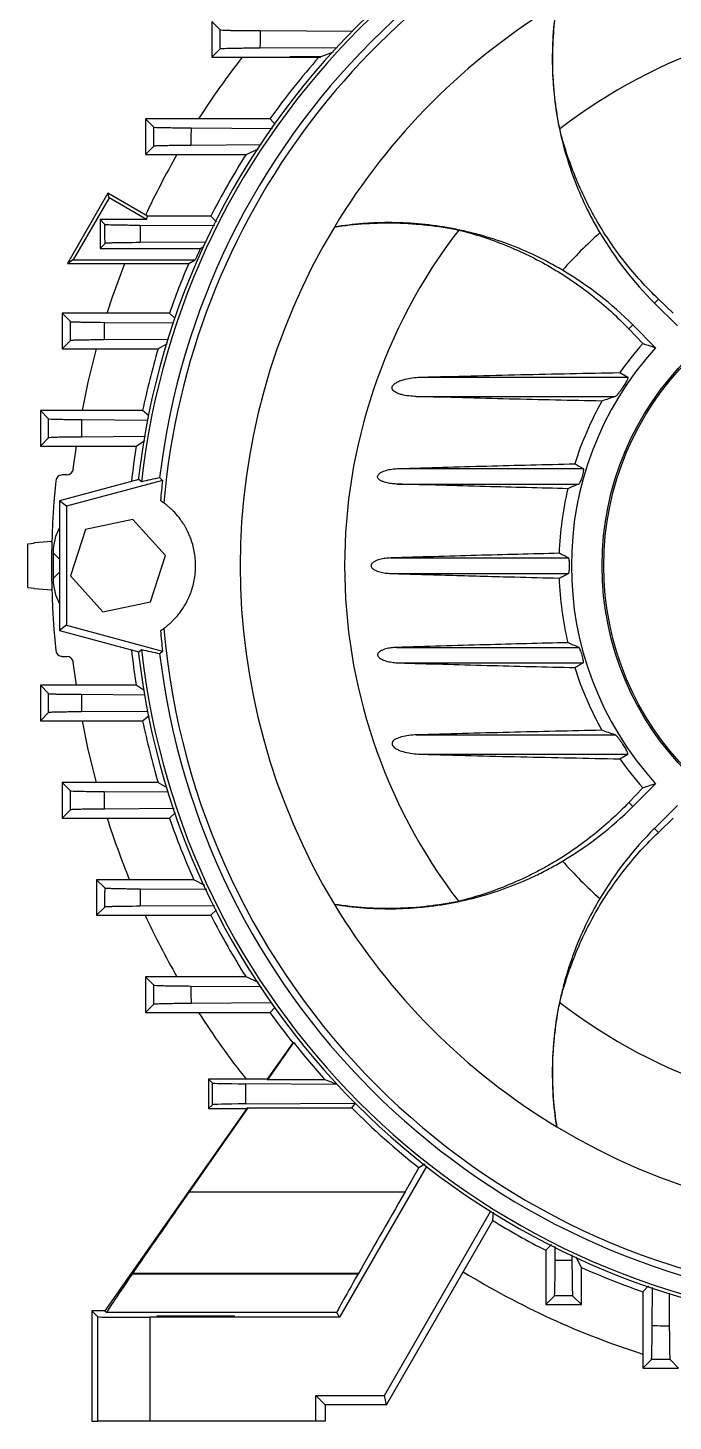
# Model space of a CAD drawing. Extents: x 49 to 1791, y 27 to 1041.
# Drawn here: x 614.5 to 714.2, y 358.8 to 573.8 of the extents above; entities that cross this region are included whole.
import ezdxf

# ---------------------------------------------------------------- set-up
doc = ezdxf.new("R2010")
doc.units = 0
doc.layers.get('0').update_dxf_attribs({"linetype": 'CONTINUOUS'})

msp = doc.modelspace()

# ---------------------------------------------------------------- linework, layer by layer
at = {"color": 7, "linetype": 'CONTINUOUS'}
for p, q in [((644.22, 573.48), (642.96, 574.75)), ((642.96, 574.75), (642.96, 569.25)), ((650.41, 573.36), (664.72, 573.28)), ((644.23, 570.53), (642.96, 569.25)), ((662.28, 570.72), (650.37, 570.65)), ((659.81, 569.38), (661.74, 570.09)), ((642.96, 569.25), (655.02, 569.25)), ((654.98, 569.38), (659.81, 569.38)), ((654.98, 569.38), (655.02, 569.25)), ((655.02, 569.25), (659.7, 569.25)), ((651.92, 559.75), (632.71, 559.75)), ((633.98, 558.48), (632.71, 559.75)), ((632.71, 559.75), (632.71, 554.25)), ((652.73, 558.87), (651.92, 559.75)), ((639.74, 558.35), (652.32, 558.28)), ((633.99, 555.53), (632.71, 554.25)), ((650.57, 555.72), (639.7, 555.65)), ((648.22, 554.25), (650.16, 555.12)), ((632.71, 554.25), (648.22, 554.25)), ((626.89, 548.27), (620.64, 537.45)), ((627.08, 547.56), (626.89, 548.27)), ((633, 544.75), (626.89, 548.27)), ((627.08, 547.56), (621.55, 537.97)), ((632.86, 544.22), (627.08, 547.56)), ((632.86, 544.22), (625.69, 544.22)), ((626.44, 543.47), (625.69, 544.22)), ((625.69, 544.22), (625.69, 539.77)), ((632.86, 544.22), (633, 544.75)), ((642.8, 544.75), (633, 544.75)), ((643.66, 543.88), (642.8, 544.75)), ((631.89, 543.35), (643.34, 543.28)), ((626.45, 540.53), (625.69, 539.77)), ((625.69, 539.77), (641.17, 539.77)), ((641.97, 540.72), (631.86, 540.65)), ((641.17, 539.77), (641.67, 540.03)), ((621.55, 537.97), (620.64, 537.45)), ((621.55, 537.97), (640.36, 537.97)), ((639.38, 537.45), (640.36, 537.97)), ((620.64, 537.45), (639.38, 537.45)), ((711.26, 531.32), (711.88, 531.94)), ((711.26, 531.32), (714.8, 527.79)), ((714.15, 529.78), (711.88, 531.94)), ((636.4, 529.75), (619.84, 529.75)), ((621.12, 528.47), (619.84, 529.75)), ((619.84, 529.75), (619.84, 524.25)), ((637.22, 528.97), (636.4, 529.75)), ((626.35, 528.35), (636.99, 528.28)), ((707.91, 527.97), (707.29, 527.35)), ((707.29, 527.35), (709.46, 525.09)), ((711.45, 524.44), (707.91, 527.97)), ((621.13, 525.54), (619.84, 524.25)), ((636.27, 525.72), (626.32, 525.65)), ((634.63, 524.25), (636.1, 525.11)), ((619.84, 524.25), (634.63, 524.25)), ((675.37, 519.89), (707.15, 519.89)), ((674.5, 516.9), (705.21, 516.9)), ((632.26, 514.75), (616.47, 514.75)), ((617.75, 513.47), (616.47, 514.75)), ((616.47, 514.75), (616.47, 509.25)), ((633.24, 513.91), (632.26, 514.75)), ((622.83, 513.35), (633.13, 513.28)), ((617.75, 510.54), (616.47, 509.25)), ((632.71, 510.72), (622.82, 510.65)), ((631.26, 509.25), (632.61, 510.14)), ((616.47, 509.25), (631.26, 509.25)), ((621.56, 505.68), (622.03, 509.25)), ((671.81, 505.79), (700.26, 505.79)), ((631.69, 504.08), (619.44, 500.8)), ((620.57, 504.8), (619.85, 504.8)), ((635.33, 503.97), (620.49, 499.99)), ((632.08, 503.75), (631.69, 504.08)), ((635.33, 503.97), (634.89, 504.36)), ((671.48, 503.4), (699.58, 503.4)), ((620.49, 499.99), (619.44, 500.8)), ((619.44, 500.8), (619.44, 480.8)), ((620.49, 499.99), (620.49, 481.6)), ((630.77, 497.93), (623.43, 496.38)), ((635.78, 492.35), (630.77, 497.93)), ((618.24, 494.55), (615.54, 494.31)), ((618.24, 494.41), (618.24, 494.55)), ((623.43, 496.38), (621.1, 489.25)), ((614.54, 487.43), (614.54, 494.16)), ((615.54, 494.25), (615.54, 494.31)), ((618.44, 492.8), (618.44, 488.8)), ((633.45, 485.21), (635.78, 492.35)), ((670.59, 491.99), (697.99, 491.99)), ((621.1, 489.25), (626.11, 483.66)), ((670.59, 489.6), (697.99, 489.6)), ((615.54, 487.28), (615.54, 487.35)), ((615.54, 487.28), (618.24, 487.05)), ((618.24, 487.05), (618.24, 487.19)), ((626.11, 483.66), (633.45, 485.21)), ((620.49, 481.6), (619.44, 480.8)), ((620.49, 481.6), (635.33, 477.63)), ((619.44, 480.8), (631.69, 477.52)), ((631.69, 477.52), (632.08, 477.85)), ((634.89, 477.24), (635.33, 477.63)), ((671.48, 478.19), (699.58, 478.19)), ((619.85, 476.8), (620.57, 476.8)), ((622.03, 472.35), (621.56, 475.91)), ((671.81, 475.8), (700.26, 475.8)), ((631.26, 472.35), (616.47, 472.35)), ((617.75, 471.06), (616.47, 472.35)), ((616.47, 472.35), (616.47, 466.85)), ((622.82, 470.95), (632.55, 470.88)), ((632.47, 471.55), (631.26, 472.35)), ((617.75, 468.13), (616.47, 466.85)), ((616.47, 466.85), (632.26, 466.85)), ((633.11, 468.32), (622.83, 468.24)), ((632.26, 466.85), (633.25, 467.7)), ((674.5, 464.69), (705.21, 464.69)), ((675.37, 461.7), (707.15, 461.7)), ((634.63, 457.35), (619.84, 457.35)), ((621.13, 456.06), (619.84, 457.35)), ((619.84, 457.35), (619.84, 451.85)), ((626.32, 455.95), (636.25, 455.88)), ((636.02, 456.53), (634.63, 457.35)), ((709.46, 456.51), (707.29, 454.24)), ((707.91, 453.62), (711.45, 457.16)), ((707.91, 453.62), (707.29, 454.24)), ((714.8, 453.81), (711.26, 450.27)), ((621.12, 453.13), (619.84, 451.85)), ((619.84, 451.85), (636.4, 451.85)), ((637.14, 453.32), (626.35, 453.24)), ((636.4, 451.85), (637.35, 452.74)), ((711.88, 449.65), (714.15, 451.82)), ((711.26, 450.27), (711.88, 449.65)), ((640.16, 442.35), (625.16, 442.35)), ((626.45, 441.06), (625.16, 442.35)), ((625.16, 442.35), (625.16, 436.85)), ((631.86, 440.95), (642.15, 440.88)), ((641.87, 441.47), (640.16, 442.35)), ((626.44, 438.12), (625.16, 436.85)), ((625.16, 436.85), (642.8, 436.85)), ((643.37, 438.32), (631.89, 438.24)), ((642.8, 436.85), (643.66, 437.72)), ((648.22, 427.35), (632.71, 427.35)), ((633.99, 426.07), (632.71, 427.35)), ((632.71, 427.35), (632.71, 421.85)), ((639.7, 425.94), (650.52, 425.88)), ((650.14, 426.49), (648.22, 427.35)), ((633.98, 423.12), (632.71, 421.85)), ((632.71, 421.85), (651.92, 421.85)), ((652.14, 423.32), (639.74, 423.24)), ((651.92, 421.85), (652.66, 422.65)), ((655.42, 417.19), (651.47, 411.55)), ((655.57, 417.22), (651.53, 411.44)), ((655.57, 417.22), (655.42, 417.19)), ((651.47, 411.55), (642.45, 411.55)), ((643.03, 410.97), (642.45, 411.55)), ((642.45, 411.55), (642.45, 407.05)), ((643.03, 407.63), (643.03, 410.97)), ((648.14, 410.86), (648.14, 407.74)), ((662.28, 410.75), (648.14, 410.86)), ((651.47, 411.55), (651.53, 411.44)), ((660.46, 411.44), (651.53, 411.44)), ((648.32, 407.05), (626.44, 375.8)), ((648.52, 407.15), (639.45, 394.19)), ((643.03, 407.63), (642.45, 407.05)), ((642.45, 407.05), (648.32, 407.05)), ((648.14, 407.74), (665.06, 407.86)), ((648.52, 407.15), (648.32, 407.05)), ((648.52, 407.15), (664.53, 407.15)), ((676.09, 398.08), (662.66, 374.82)), ((672.79, 394.19), (674.92, 397.89)), ((675.84, 398.46), (674.92, 397.89)), ((639.45, 394.19), (672.79, 394.19)), ((669.6, 362.77), (685.98, 391.15)), ((669.88, 361.3), (686.31, 389.75)), ((686.31, 389.75), (686.4, 391.06)), ((695.38, 386.04), (694.49, 385.16)), ((694.49, 385.16), (694.49, 376.8)), ((695.95, 383.65), (695.96, 385.74)), ((698.52, 384.44), (698.52, 383.62)), ((699.99, 382.52), (699.17, 384.11)), ((630.67, 381.54), (630.69, 381.57)), ((630.67, 381.54), (665.54, 381.54)), ((665.56, 381.57), (630.69, 381.57)), ((665.56, 381.57), (665.54, 381.54)), ((699.99, 376.8), (699.99, 382.52)), ((710.34, 379.66), (709.49, 378.75)), ((709.49, 378.75), (709.49, 366.98)), ((710.92, 373.54), (710.96, 379.42)), ((713.52, 378.53), (713.55, 373.51)), ((695.83, 378.14), (694.49, 376.8)), ((694.49, 376.8), (699.99, 376.8)), ((698.64, 378.15), (699.99, 376.8)), ((626.44, 375.8), (624.44, 375.8)), ((625.35, 374.89), (624.44, 375.8)), ((624.44, 375.8), (624.44, 358.8)), ((625.35, 358.8), (625.35, 374.89)), ((626.44, 375.8), (626.71, 375.56)), ((662.23, 375.56), (626.71, 375.56)), ((633.35, 374.82), (633.35, 358.8)), ((662.66, 374.82), (633.35, 374.82)), ((662.66, 374.82), (662.23, 375.56)), ((710.8, 368.3), (709.49, 366.98)), ((713.67, 368.3), (714.99, 366.98)), ((709.49, 366.98), (714.99, 366.98)), ((658.97, 362.77), (669.6, 362.77)), ((658.97, 362.77), (660.44, 361.3)), ((658.97, 358.8), (658.97, 362.77)), ((669.88, 361.3), (660.44, 361.3)), ((660.44, 361.3), (660.44, 358.8)), ((669.88, 361.3), (669.6, 362.77)), ((624.44, 358.8), (625.35, 358.8)), ((633.35, 358.8), (625.35, 358.8)), ((658.97, 358.8), (633.35, 358.8)), ((660.44, 358.8), (658.97, 358.8))]:
    msp.add_line(p, q, dxfattribs=at)
at = {"color": 8, "linetype": 'CONTINUOUS'}
for p, q in [((619.44, 491.8), (618.44, 492.8)), ((618.44, 488.8), (619.44, 489.8))]:
    msp.add_line(p, q, dxfattribs=at)
at = {"color": 7, "linetype": 'CONTINUOUS', "flags": 128}
for points in [[(626.77, 529.75), (627.61, 532.28), (629.51, 537.45)], [(622.96, 514.75), (623.87, 519.14), (625.15, 524.25)], [(705.92, 520.59), (706.54, 520.24), (707.15, 519.89)], [(698.96, 506.52), (699.29, 506.34), (699.61, 506.16), (700.26, 505.79)], [(614.54, 494.16), (615.03, 494.21), (615.54, 494.25)], [(614.54, 487.43), (615.03, 487.39), (615.54, 487.35)], [(698.96, 475.08), (699.29, 475.26), (699.61, 475.44), (700.26, 475.8)], [(625.15, 457.35), (623.87, 462.45), (622.96, 466.85)], [(705.92, 461), (706.54, 461.35), (707.15, 461.7)], [(664.53, 407.15), (665.01, 407.7), (665.16, 407.86)]]:
    msp.add_lwpolyline(points, dxfattribs=at)
at = {"color": 7, "linetype": 'CONTINUOUS'}
for radius in [45.26, 45]:
    msp.add_circle((748.44, 490.8), radius, dxfattribs=at)
for centre, radius, start, end in [((748.44, 490.8), 117.6, 96.471, 173.529), ((748.44, 490.8), 117.08, 96.3514, 173.6486), ((748.44, 490.8), 114.36, 96.8084, 173.1916), ((748.44, 490.8), 113.32, 110.3164, 175.0998), ((748.44, 490.8), 101.13, 121.1145, 148.8855), ((748.44, 490.8), 85, 52.456, 127.544), ((748.44, 490.8), 127.75, 142.1142, 147.335), ((748.44, 490.8), 118.62, 138.597, 144.4605), ((748.44, 490.8), 118.45, 138.4379, 138.5225), ((748.44, 490.8), 127.75, 150.2199, 154.9396), ((748.44, 490.8), 118.62, 147.663, 152.9472), ((748.44, 490.8), 101.13, 148.8855, 211.1145), ((748.44, 490.8), 85, 142.456, 217.544), ((748.44, 490.8), 68.68, 131.5968, 138.4032), ((750.25, 570.31), 55.13, 210.6994, 225), ((748.44, 490.8), 117.92, 155.4616, 156.4202), ((748.44, 490.8), 118.62, 156.8427, 160.8309), ((668.93, 488.99), 55.13, 45, 59.3006), ((748.44, 490.8), 51.92, 138.6658, 144.9775), ((748.44, 490.8), 118.62, 163.6209, 168.3517), ((748.44, 490.8), 50, 137.7154, 222.2846), ((748.44, 490.8), 51.92, 150.7053, 162.3758), ((748.44, 490.8), 118.62, 171.052, 173.7219), ((620.57, 505.8), 1, 270, 353.3096), ((748.44, 490.8), 130.25, 174.2274, 185.7726), ((748.44, 490.8), 113.87, 173.3571, 174.941), ((748.44, 490.8), 51.92, 166.7692, 177.8844), ((748.44, 490.8), 51.92, 182.1156, 193.2308), ((748.44, 490.8), 113.87, 185.059, 186.6429), ((748.44, 490.8), 113.32, 184.9002, 265.0998), ((748.44, 490.8), 118.62, 186.2781, 188.948), ((748.44, 490.8), 117.6, 186.471, 263.529), ((748.44, 490.8), 117.08, 186.3514, 263.6486), ((620.57, 475.8), 1, 6.6904, 90), ((748.44, 490.8), 114.36, 186.8084, 263.1916), ((748.44, 490.8), 51.92, 197.6242, 209.2947), ((748.44, 490.8), 118.62, 191.6483, 196.3791), ((748.44, 490.8), 51.92, 215.0225, 221.3342), ((748.44, 490.8), 127.75, 197.7517, 202.2876), ((748.44, 490.8), 118.62, 199.1691, 204.1072), ((668.93, 492.61), 55.13, 300.6994, 315), ((750.25, 411.29), 55.13, 135, 149.3006), ((748.44, 490.8), 68.68, 221.5968, 228.4032), ((748.44, 490.8), 127.75, 204.9805, 209.7801), ((748.44, 490.8), 118.62, 207.0528, 212.337), ((748.44, 490.8), 101.13, 211.1145, 238.8855), ((748.44, 490.8), 127.75, 212.665, 218.3419), ((748.44, 490.8), 118.62, 215.5395, 218.3563), ((748.44, 490.8), 85, 232.456, 307.544), ((748.44, 490.8), 118.48, 218.389, 222.0491), ((748.44, 490.8), 118.48, 224.9087, 231.6469), ((748.44, 490.8), 101.13, 238.8855, 301.1145), ((748.44, 490.8), 118.62, 238.4145, 242.9472), ((748.44, 490.8), 127.75, 238.5278, 252.2483), ((748.44, 490.8), 118.62, 245.8928, 250.8309)]:
    msp.add_arc(centre, radius, start, end, dxfattribs=at)
for centre, major_axis, ratio, start_param, end_param in [((626.44, 492.8), (-5.66, 5.66), 0.999829, 0.279974, 0.785312), ((626.44, 488.8), (-5.66, -5.66), 0.999829, 5.497873, 6.003211), ((653.03, 410.97), (10, 0), 0.013091, 3.154683, 4.20188), ((653.03, 407.63), (10, 0), 0.013091, 2.081305, 3.128503), ((639.73, 394.19), (12.61, 18), 0.010723, 1.578306, 2.354977), ((672.97, 394.19), (10.39, 18), 0.007558, 1.57516, 2.351831), ((640.72, 395.56), (14.01, 20), 0.010723, 2.354977, 3.140375), ((673.77, 395.56), (11.55, 20), 0.007558, 2.351831, 3.13723), ((633.35, 374.89), (8, 0), 0.008727, 3.150319, 4.712389)]:
    msp.add_ellipse(centre, major_axis=major_axis, ratio=ratio, start_param=start_param, end_param=end_param, dxfattribs=at)
msp.add_ellipse((640.44, 375.02), major_axis=(6, 0), ratio=0.008727, dxfattribs=at)
for points, knots in [([(696.18, 577.38), (695.71, 574.44), (695.48, 571.48), (695.52, 567), (695.6, 565.49), (695.81, 563.23), (695.9, 562.47), (696.11, 560.96), (696.23, 560.2), (696.93, 556.42), (697.74, 553.47), (699.35, 549.14), (699.96, 547.71), (700.96, 545.6), (701.32, 544.9), (702.06, 543.51), (702.44, 542.83), (702.84, 542.16)], [0, 0, 0, 0, 0.25, 0.25, 0.375, 0.375, 0.4375, 0.4375, 0.5, 0.5, 0.75, 0.75, 0.875, 0.875, 0.9375, 0.9375, 1, 1, 1, 1]), ([(696.64, 558.19), (695.99, 561.39), (695.64, 564.58), (695.48, 570.98), (695.69, 574.18), (696.18, 577.38)], [0, 0, 0, 0, 0.5, 0.5, 1, 1, 1, 1]), ([(644.22, 573.48), (644.23, 573.47), (644.38, 573.46), (644.8, 573.44), (644.98, 573.43), (645.39, 573.42), (645.62, 573.41), (646.16, 573.4), (646.45, 573.4), (647.11, 573.39), (647.47, 573.38), (648.23, 573.37), (648.63, 573.37), (649.48, 573.36), (649.94, 573.36), (650.41, 573.36)], [0, 0, 0, 0, 0.25, 0.25, 0.375, 0.375, 0.5, 0.5, 0.625, 0.625, 0.75, 0.75, 0.875, 0.875, 1, 1, 1, 1]), ([(650.41, 573.36), (650.41, 573.24), (650.41, 573.12), (650.41, 573), (650.39, 572.22), (650.38, 571.44), (650.37, 570.65)], [0, 0, 0, 0, 0.000378543, 0.000378543, 0.000378543, 0.002874377, 0.002874377, 0.002874377, 0.002874377]), ([(650.37, 570.65), (649.44, 570.65), (648.6, 570.64), (647.66, 570.63), (647.47, 570.63), (647.12, 570.62), (646.95, 570.62), (646.47, 570.61), (646.17, 570.61), (645.64, 570.6), (645.4, 570.59), (644.99, 570.58), (644.82, 570.57), (644.54, 570.56), (644.43, 570.55), (644.28, 570.54), (644.24, 570.53), (644.23, 570.53)], [0, 0, 0, 0, 0.25, 0.25, 0.3125, 0.3125, 0.375, 0.375, 0.5, 0.5, 0.625, 0.625, 0.75, 0.75, 0.875, 0.875, 1, 1, 1, 1]), ([(633.98, 558.48), (633.99, 558.46), (634.13, 558.45), (634.52, 558.43), (634.69, 558.43), (635.07, 558.42), (635.29, 558.41), (635.79, 558.4), (636.06, 558.4), (636.68, 558.39), (637.01, 558.38), (637.71, 558.37), (638.09, 558.37), (638.88, 558.36), (639.3, 558.36), (639.74, 558.35)], [0, 0, 0, 0, 0.25, 0.25, 0.375, 0.375, 0.5, 0.5, 0.625, 0.625, 0.75, 0.75, 0.875, 0.875, 1, 1, 1, 1]), ([(639.74, 558.35), (639.74, 558.19), (639.74, 558.03), (639.73, 557.87), (639.72, 557.13), (639.71, 556.39), (639.7, 555.65)], [0, 0, 0, 0, 0.00050301, 0.00050301, 0.00050301, 0.002816691, 0.002816691, 0.002816691, 0.002816691]), ([(711.88, 531.94), (710.02, 533.72), (708.31, 535.61), (705.16, 539.6), (703.72, 541.71), (702.11, 544.47), (701.8, 545.03), (701.19, 546.17), (700.9, 546.74), (700.04, 548.48), (699.52, 549.66), (698.07, 553.23), (697.27, 555.68), (696.64, 558.19)], [0, 0, 0, 0, 0.25, 0.25, 0.5, 0.5, 0.5625, 0.5625, 0.625, 0.625, 0.75, 0.75, 1, 1, 1, 1]), ([(639.7, 555.65), (638.84, 555.65), (638.06, 555.64), (637.01, 555.63), (636.67, 555.62), (636.07, 555.61), (635.8, 555.61), (635.43, 555.6), (635.31, 555.6), (635.09, 555.59), (634.98, 555.59), (634.69, 555.58), (634.53, 555.57), (634.27, 555.56), (634.17, 555.56), (634.03, 555.54), (633.99, 555.54), (633.99, 555.53)], [0, 0, 0, 0, 0.25, 0.25, 0.375, 0.375, 0.5, 0.5, 0.5625, 0.5625, 0.625, 0.625, 0.75, 0.75, 0.875, 0.875, 1, 1, 1, 1]), ([(626.44, 543.47), (626.45, 543.46), (626.58, 543.45), (626.96, 543.43), (627.11, 543.42), (627.48, 543.41), (627.69, 543.41), (628.16, 543.4), (628.42, 543.39), (629, 543.38), (629.31, 543.38), (629.98, 543.37), (630.33, 543.37), (631.08, 543.36), (631.48, 543.36), (631.89, 543.35)], [0, 0, 0, 0, 0.25, 0.25, 0.375, 0.375, 0.5, 0.5, 0.625, 0.625, 0.75, 0.75, 0.875, 0.875, 1, 1, 1, 1]), ([(631.89, 543.35), (631.89, 543.14), (631.88, 542.92), (631.88, 542.71), (631.87, 542.02), (631.86, 541.34), (631.86, 540.65)], [0, 0, 0, 0, 0.000665229, 0.000665229, 0.000665229, 0.002771269, 0.002771269, 0.002771269, 0.002771269]), ([(661.86, 543.06), (665.06, 543.55), (668.26, 543.76), (674.66, 543.6), (677.85, 543.25), (681.04, 542.59)], [0, 0, 0, 0, 0.5, 0.5, 1, 1, 1, 1]), ([(697.08, 536.4), (694.38, 538), (691.59, 539.33), (687.25, 540.95), (685.78, 541.43), (683.54, 542.04), (682.79, 542.23), (681.3, 542.58), (680.55, 542.73), (676.8, 543.42), (673.8, 543.7), (670.04, 543.74), (669.28, 543.73), (667.78, 543.68), (667.03, 543.64), (664.8, 543.47), (663.32, 543.3), (661.86, 543.06)], [0, 0, 0, 0, 0.25, 0.25, 0.375, 0.375, 0.4375, 0.4375, 0.5, 0.5, 0.75, 0.75, 0.8125, 0.8125, 0.875, 0.875, 1, 1, 1, 1]), ([(681.04, 542.59), (683.57, 541.97), (686, 541.17), (690.73, 539.26), (693.01, 538.14), (696.32, 536.22), (697.4, 535.55), (699.52, 534.11), (700.57, 533.34), (703.61, 530.95), (705.51, 529.22), (707.29, 527.35)], [0, 0, 0, 0, 0.25, 0.25, 0.5, 0.5, 0.625, 0.625, 0.75, 0.75, 1, 1, 1, 1]), ([(631.86, 540.65), (631.04, 540.65), (630.3, 540.64), (629.31, 540.63), (629, 540.62), (628.42, 540.61), (628.16, 540.61), (627.7, 540.6), (627.49, 540.59), (627.12, 540.58), (626.97, 540.57), (626.72, 540.56), (626.62, 540.56), (626.49, 540.55), (626.46, 540.54), (626.45, 540.53)], [0, 0, 0, 0, 0.25, 0.25, 0.375, 0.375, 0.5, 0.5, 0.625, 0.625, 0.75, 0.75, 0.875, 0.875, 1, 1, 1, 1]), ([(621.12, 528.47), (621.13, 528.46), (621.26, 528.44), (621.62, 528.43), (621.77, 528.42), (622.12, 528.41), (622.33, 528.41), (622.78, 528.4), (623.03, 528.39), (623.59, 528.38), (623.89, 528.38), (624.84, 528.37), (625.56, 528.36), (626.35, 528.35)], [0, 0, 0, 0, 0.25, 0.25, 0.375, 0.375, 0.5, 0.5, 0.625, 0.625, 0.75, 0.75, 1, 1, 1, 1]), ([(626.35, 528.35), (626.34, 528.07), (626.34, 527.79), (626.34, 527.51), (626.33, 526.89), (626.33, 526.27), (626.32, 525.65)], [0, 0, 0, 0, 0.000850799, 0.000850799, 0.000850799, 0.00273771, 0.00273771, 0.00273771, 0.00273771]), ([(626.32, 525.65), (625.54, 525.64), (624.83, 525.64), (623.88, 525.62), (623.58, 525.62), (623.03, 525.61), (622.78, 525.61), (622.33, 525.6), (622.13, 525.59), (621.78, 525.58), (621.63, 525.58), (621.39, 525.56), (621.3, 525.56), (621.17, 525.55), (621.14, 525.54), (621.13, 525.54)], [0, 0, 0, 0, 0.25, 0.25, 0.375, 0.375, 0.5, 0.5, 0.625, 0.625, 0.75, 0.75, 0.875, 0.875, 1, 1, 1, 1]), ([(709.46, 525.09), (710.03, 524.9), (710.6, 524.72), (711.17, 524.53), (711.27, 524.5), (711.36, 524.47), (711.45, 524.44)], [0.0000002, 0.0000002, 0.0000002, 0.0000002, 0.00953748, 0.00953748, 0.00953748, 0.01106502, 0.01106502, 0.01106502, 0.01106502]), ([(675.37, 519.89), (680.45, 520.03), (685.53, 520.16), (695.71, 520.4), (700.81, 520.5), (705.92, 520.59)], [0, 0, 0, 0, 0.5, 0.5, 1, 1, 1, 1]), ([(674.5, 516.9), (674.12, 516.92), (673.73, 516.94), (672.97, 517.04), (672.6, 517.1), (672.04, 517.25), (671.86, 517.31), (671.5, 517.46), (671.32, 517.54), (671.08, 517.71), (671, 517.77), (670.87, 517.92), (670.81, 518), (670.75, 518.19), (670.74, 518.3), (670.8, 518.5), (670.85, 518.59), (670.98, 518.74), (671.05, 518.81), (671.21, 518.94), (671.29, 518.99), (671.55, 519.14), (671.73, 519.23), (672.28, 519.44), (672.66, 519.55), (673.43, 519.71), (673.82, 519.77), (674.59, 519.86), (674.98, 519.88), (675.37, 519.89)], [0, 0, 0, 0, 0.125, 0.125, 0.25, 0.25, 0.3125, 0.3125, 0.375, 0.375, 0.40625, 0.40625, 0.4375, 0.4375, 0.46875, 0.46875, 0.5, 0.5, 0.53125, 0.53125, 0.5625, 0.5625, 0.625, 0.625, 0.75, 0.75, 0.875, 0.875, 1, 1, 1, 1]), ([(707.15, 519.89), (707.17, 519.88), (707.18, 519.86), (707.18, 519.8), (707.17, 519.76), (707.14, 519.67), (707.12, 519.61), (707.06, 519.48), (707.03, 519.41), (706.84, 519.04), (706.62, 518.68), (706.28, 518.16), (706.16, 518), (705.93, 517.68), (705.82, 517.53), (705.6, 517.26), (705.51, 517.15), (705.38, 517.02), (705.34, 516.99), (705.26, 516.93), (705.23, 516.91), (705.21, 516.9)], [0, 0, 0, 0, 0.0625, 0.0625, 0.125, 0.125, 0.1875, 0.1875, 0.25, 0.25, 0.5, 0.5, 0.625, 0.625, 0.75, 0.75, 0.875, 0.875, 0.9375, 0.9375, 1, 1, 1, 1]), ([(703.16, 516.2), (698.37, 516.3), (693.59, 516.4), (684.04, 516.64), (679.27, 516.77), (674.5, 516.9)], [0, 0, 0, 0, 0.5, 0.5, 1, 1, 1, 1]), ([(705.21, 516.9), (704.86, 516.79), (704.52, 516.67), (704.18, 516.55), (703.84, 516.44), (703.5, 516.32), (703.16, 516.2)], [0, 0, 0, 0, 0.004148633, 0.004148633, 0.004148633, 0.008297319, 0.008297319, 0.008297319, 0.008297319]), ([(617.75, 513.47), (617.76, 513.45), (617.89, 513.44), (618.24, 513.43), (618.38, 513.42), (618.73, 513.41), (618.92, 513.4), (619.36, 513.39), (619.61, 513.39), (620.15, 513.38), (620.44, 513.38), (621.37, 513.36), (622.06, 513.36), (622.83, 513.35)], [0, 0, 0, 0, 0.25, 0.25, 0.375, 0.375, 0.5, 0.5, 0.625, 0.625, 0.75, 0.75, 1, 1, 1, 1]), ([(617.75, 510.54), (617.75, 510.84), (617.75, 511.15), (617.75, 511.46), (617.75, 512.13), (617.75, 512.8), (617.75, 513.47)], [0, 0, 0, 0, 0.000930256, 0.000930256, 0.000930256, 0.002944349, 0.002944349, 0.002944349, 0.002944349]), ([(622.83, 513.35), (622.83, 513), (622.83, 512.65), (622.82, 512.31), (622.82, 511.75), (622.82, 511.2), (622.82, 510.65)], [0, 0, 0, 0, 0.001051605, 0.001051605, 0.001051605, 0.002715777, 0.002715777, 0.002715777, 0.002715777]), ([(622.82, 510.65), (622.05, 510.64), (621.36, 510.64), (620.43, 510.62), (620.14, 510.62), (619.6, 510.61), (619.36, 510.61), (618.92, 510.6), (618.73, 510.59), (618.38, 510.58), (618.24, 510.57), (617.89, 510.56), (617.77, 510.55), (617.75, 510.54)], [0, 0, 0, 0, 0.25, 0.25, 0.375, 0.375, 0.5, 0.5, 0.625, 0.625, 0.75, 0.75, 1, 1, 1, 1]), ([(671.48, 503.4), (671.19, 503.41), (670.91, 503.43), (670.34, 503.51), (670.05, 503.56), (669.64, 503.67), (669.5, 503.72), (669.23, 503.82), (669.09, 503.89), (668.9, 504), (668.84, 504.04), (668.73, 504.14), (668.68, 504.19), (668.59, 504.32), (668.55, 504.39), (668.52, 504.54), (668.53, 504.62), (668.58, 504.76), (668.62, 504.83), (668.72, 504.95), (668.77, 505), (668.95, 505.14), (669.08, 505.21), (669.49, 505.41), (669.77, 505.5), (670.34, 505.64), (670.63, 505.69), (671.22, 505.76), (671.51, 505.78), (671.81, 505.79)], [0, 0, 0, 0, 0.125, 0.125, 0.25, 0.25, 0.3125, 0.3125, 0.375, 0.375, 0.40625, 0.40625, 0.4375, 0.4375, 0.46875, 0.46875, 0.5, 0.5, 0.53125, 0.53125, 0.5625, 0.5625, 0.625, 0.625, 0.75, 0.75, 0.875, 0.875, 1, 1, 1, 1]), ([(671.81, 505.79), (676.33, 505.93), (680.85, 506.06), (689.9, 506.3), (694.43, 506.41), (698.96, 506.52)], [0, 0, 0, 0, 0.5, 0.5, 1, 1, 1, 1]), ([(700.26, 505.79), (700.29, 505.78), (700.3, 505.74), (700.31, 505.6), (700.3, 505.51), (700.27, 505.28), (700.24, 505.15), (700.18, 504.87), (700.14, 504.72), (700.06, 504.42), (700.01, 504.28), (699.92, 504.01), (699.87, 503.89), (699.73, 503.57), (699.64, 503.43), (699.58, 503.4)], [0, 0, 0, 0, 0.125, 0.125, 0.25, 0.25, 0.375, 0.375, 0.5, 0.5, 0.625, 0.625, 0.75, 0.75, 1, 1, 1, 1]), ([(619.85, 504.8), (619.72, 504.8), (619.6, 504.78), (619.37, 504.69), (619.27, 504.62), (618.99, 504.38), (618.88, 504.14), (618.85, 503.9)], [0, 0, 0, 0, 0.25, 0.25, 0.5, 0.5, 1, 1, 1, 1]), ([(697.9, 502.68), (695.77, 502.73), (693.65, 502.78), (691.52, 502.84), (689.39, 502.89), (687.26, 502.95), (685.14, 503.01), (682.86, 503.07), (680.59, 503.13), (678.31, 503.2), (676.04, 503.27), (673.76, 503.33), (671.48, 503.4)], [0, 0, 0, 0, 0.00660195, 0.00660195, 0.00660195, 0.01320391, 0.01320391, 0.01320391, 0.02026936, 0.02026936, 0.02026936, 0.02733484, 0.02733484, 0.02733484, 0.02733484]), ([(699.58, 503.4), (699.3, 503.28), (699.02, 503.16), (698.74, 503.04), (698.6, 502.98), (698.46, 502.92), (698.32, 502.86), (698.18, 502.8), (698.04, 502.74), (697.9, 502.68)], [0, 0, 0, 0, 0.004234963, 0.004234963, 0.004234963, 0.006352448, 0.006352448, 0.006352448, 0.008469934, 0.008469934, 0.008469934, 0.008469934]), ([(635.53, 481.12), (635.57, 481.15), (635.65, 481.21), (635.9, 481.4), (636.06, 481.53), (636.37, 481.79), (636.48, 481.89), (636.72, 482.11), (636.85, 482.24), (637.12, 482.51), (637.26, 482.66), (637.55, 482.99), (637.71, 483.17), (638.17, 483.76), (638.49, 484.21), (638.95, 484.99), (639.1, 485.28), (639.38, 485.86), (639.52, 486.17), (639.76, 486.8), (639.87, 487.13), (640.07, 487.82), (640.16, 488.18), (640.36, 489.27), (640.44, 490.01), (640.44, 491.53), (640.37, 492.28), (640.17, 493.37), (640.08, 493.73), (639.89, 494.42), (639.77, 494.75), (639.53, 495.4), (639.4, 495.71), (639.11, 496.3), (638.96, 496.58), (638.66, 497.1), (638.5, 497.34), (638.19, 497.8), (638.03, 498.02), (637.56, 498.61), (637.27, 498.94), (636.86, 499.35), (636.73, 499.48), (636.49, 499.7), (636.38, 499.8), (636.07, 500.06), (635.9, 500.2), (635.65, 500.39), (635.57, 500.45), (635.53, 500.48)], [0, 0, 0, 0, 0.0625, 0.0625, 0.125, 0.125, 0.15625, 0.15625, 0.1875, 0.1875, 0.21875, 0.21875, 0.25, 0.25, 0.3125, 0.3125, 0.34375, 0.34375, 0.375, 0.375, 0.40625, 0.40625, 0.4375, 0.4375, 0.5, 0.5, 0.5625, 0.5625, 0.59375, 0.59375, 0.625, 0.625, 0.65625, 0.65625, 0.6875, 0.6875, 0.71875, 0.71875, 0.75, 0.75, 0.8125, 0.8125, 0.84375, 0.84375, 0.875, 0.875, 0.9375, 0.9375, 1, 1, 1, 1]), ([(696.56, 492.71), (694.43, 492.66), (692.31, 492.61), (690.18, 492.55), (688.06, 492.5), (685.93, 492.44), (683.81, 492.38), (681.61, 492.32), (679.4, 492.26), (677.2, 492.19), (675, 492.13), (672.8, 492.06), (670.59, 491.99)], [0, 0, 0, 0, 0.00660195, 0.00660195, 0.00660195, 0.0132039, 0.0132039, 0.0132039, 0.02004634, 0.02004634, 0.02004634, 0.02688879, 0.02688879, 0.02688879, 0.02688879]), ([(697.99, 491.99), (697.75, 492.11), (697.52, 492.23), (697.28, 492.35), (697.04, 492.47), (696.8, 492.59), (696.56, 492.71)], [0, 0, 0, 0, 0.004206289, 0.004206289, 0.004206289, 0.00841258, 0.00841258, 0.00841258, 0.00841258]), ([(670.59, 491.99), (670.31, 491.98), (670.02, 491.96), (669.45, 491.89), (669.17, 491.84), (668.75, 491.73), (668.62, 491.69), (668.34, 491.59), (668.21, 491.53), (667.95, 491.39), (667.83, 491.31), (667.67, 491.15), (667.62, 491.09), (667.55, 490.96), (667.53, 490.88), (667.53, 490.73), (667.55, 490.65), (667.61, 490.52), (667.66, 490.46), (667.82, 490.3), (667.94, 490.21), (668.32, 490), (668.6, 489.91), (669.16, 489.76), (669.45, 489.71), (670.02, 489.63), (670.3, 489.61), (670.59, 489.6)], [0, 0, 0, 0, 0.125, 0.125, 0.25, 0.25, 0.3125, 0.3125, 0.375, 0.375, 0.4375, 0.4375, 0.46875, 0.46875, 0.5, 0.5, 0.53125, 0.53125, 0.5625, 0.5625, 0.625, 0.625, 0.75, 0.75, 0.875, 0.875, 1, 1, 1, 1]), ([(697.99, 489.6), (698.02, 489.62), (698.04, 489.66), (698.09, 489.79), (698.11, 489.88), (698.14, 490.09), (698.15, 490.22), (698.17, 490.5), (698.17, 490.65), (698.17, 490.95), (698.17, 491.1), (698.15, 491.37), (698.14, 491.5), (698.11, 491.72), (698.09, 491.81), (698.04, 491.94), (698.02, 491.98), (697.99, 491.99)], [0, 0, 0, 0, 0.125, 0.125, 0.25, 0.25, 0.375, 0.375, 0.5, 0.5, 0.625, 0.625, 0.75, 0.75, 0.875, 0.875, 1, 1, 1, 1]), ([(670.59, 489.6), (672.19, 489.55), (673.78, 489.51), (675.37, 489.46), (676.97, 489.41), (678.56, 489.36), (680.15, 489.32), (681.75, 489.27), (683.34, 489.23), (684.93, 489.18), (686.53, 489.14), (688.12, 489.1), (689.71, 489.06), (692, 489), (694.28, 488.94), (696.56, 488.88)], [0, 0, 0, 0, 0.00495025, 0.00495025, 0.00495025, 0.00990049, 0.00990049, 0.00990049, 0.01485074, 0.01485074, 0.01485074, 0.01980098, 0.01980098, 0.01980098, 0.02688879, 0.02688879, 0.02688879, 0.02688879]), ([(696.56, 488.88), (696.8, 489), (697.04, 489.12), (697.28, 489.24), (697.52, 489.36), (697.75, 489.48), (697.99, 489.6)], [0, 0, 0, 0, 0.004206289, 0.004206289, 0.004206289, 0.00841258, 0.00841258, 0.00841258, 0.00841258]), ([(618.85, 477.7), (618.86, 477.57), (618.9, 477.46), (619.01, 477.24), (619.08, 477.14), (619.36, 476.89), (619.6, 476.8), (619.85, 476.8)], [0, 0, 0, 0, 0.25, 0.25, 0.5, 0.5, 1, 1, 1, 1]), ([(671.48, 478.19), (671.19, 478.18), (670.91, 478.16), (670.34, 478.09), (670.05, 478.04), (669.64, 477.92), (669.5, 477.88), (669.23, 477.77), (669.09, 477.71), (668.9, 477.6), (668.84, 477.55), (668.73, 477.46), (668.68, 477.4), (668.59, 477.28), (668.55, 477.21), (668.52, 477.06), (668.53, 476.98), (668.58, 476.83), (668.62, 476.77), (668.72, 476.65), (668.77, 476.6), (668.95, 476.46), (669.08, 476.38), (669.49, 476.19), (669.77, 476.1), (670.34, 475.96), (670.63, 475.91), (671.22, 475.83), (671.51, 475.81), (671.81, 475.8)], [0, 0, 0, 0, 0.125, 0.125, 0.25, 0.25, 0.3125, 0.3125, 0.375, 0.375, 0.40625, 0.40625, 0.4375, 0.4375, 0.46875, 0.46875, 0.5, 0.5, 0.53125, 0.53125, 0.5625, 0.5625, 0.625, 0.625, 0.75, 0.75, 0.875, 0.875, 1, 1, 1, 1]), ([(697.9, 478.92), (695.77, 478.87), (693.65, 478.81), (691.52, 478.76), (689.39, 478.7), (687.26, 478.65), (685.14, 478.59), (682.86, 478.53), (680.59, 478.46), (678.31, 478.4), (676.04, 478.33), (673.76, 478.26), (671.48, 478.19)], [0, 0, 0, 0, 0.00660195, 0.00660195, 0.00660195, 0.01320391, 0.01320391, 0.01320391, 0.02026936, 0.02026936, 0.02026936, 0.02733484, 0.02733484, 0.02733484, 0.02733484]), ([(699.58, 478.19), (699.3, 478.31), (699.02, 478.43), (698.74, 478.55), (698.6, 478.62), (698.46, 478.68), (698.32, 478.74), (698.18, 478.8), (698.04, 478.86), (697.9, 478.92)], [0, 0, 0, 0, 0.004234963, 0.004234963, 0.004234963, 0.006352448, 0.006352448, 0.006352448, 0.008469934, 0.008469934, 0.008469934, 0.008469934]), ([(700.26, 475.8), (700.29, 475.82), (700.3, 475.86), (700.31, 476), (700.3, 476.09), (700.27, 476.32), (700.24, 476.45), (700.18, 476.73), (700.14, 476.88), (700.06, 477.17), (700.01, 477.32), (699.92, 477.59), (699.87, 477.71), (699.73, 478.03), (699.64, 478.17), (699.58, 478.19)], [0, 0, 0, 0, 0.125, 0.125, 0.25, 0.25, 0.375, 0.375, 0.5, 0.5, 0.625, 0.625, 0.75, 0.75, 1, 1, 1, 1]), ([(671.81, 475.8), (676.33, 475.67), (680.85, 475.54), (689.9, 475.3), (694.43, 475.18), (698.96, 475.08)], [0, 0, 0, 0, 0.5, 0.5, 1, 1, 1, 1]), ([(617.75, 471.06), (617.77, 471.05), (617.89, 471.04), (618.24, 471.02), (618.39, 471.02), (618.73, 471.01), (618.92, 471), (619.36, 470.99), (619.61, 470.99), (620.15, 470.98), (620.44, 470.97), (621.36, 470.96), (622.05, 470.95), (622.82, 470.95)], [0, 0, 0, 0, 0.25, 0.25, 0.375, 0.375, 0.5, 0.5, 0.625, 0.625, 0.75, 0.75, 1, 1, 1, 1]), ([(617.75, 468.13), (617.75, 468.8), (617.75, 469.47), (617.75, 470.14), (617.75, 470.44), (617.75, 470.75), (617.75, 471.06)], [0, 0, 0, 0, 0.002014076, 0.002014076, 0.002014076, 0.002944325, 0.002944325, 0.002944325, 0.002944325]), ([(622.82, 470.95), (622.82, 470.4), (622.82, 469.84), (622.82, 469.29), (622.83, 468.94), (622.83, 468.59), (622.83, 468.24)], [0, 0, 0, 0, 0.001664166, 0.001664166, 0.001664166, 0.002715767, 0.002715767, 0.002715767, 0.002715767]), ([(622.83, 468.24), (622.06, 468.24), (621.37, 468.23), (620.44, 468.22), (620.14, 468.22), (619.61, 468.21), (619.36, 468.2), (618.92, 468.19), (618.72, 468.19), (618.38, 468.18), (618.24, 468.17), (617.89, 468.15), (617.76, 468.14), (617.75, 468.13)], [0, 0, 0, 0, 0.25, 0.25, 0.375, 0.375, 0.5, 0.5, 0.625, 0.625, 0.75, 0.75, 1, 1, 1, 1]), ([(674.5, 464.69), (674.12, 464.68), (673.73, 464.65), (672.97, 464.56), (672.6, 464.49), (672.04, 464.34), (671.86, 464.28), (671.5, 464.14), (671.32, 464.05), (671.08, 463.89), (671, 463.82), (670.87, 463.68), (670.81, 463.59), (670.75, 463.4), (670.74, 463.3), (670.8, 463.1), (670.85, 463.01), (670.98, 462.85), (671.05, 462.78), (671.21, 462.66), (671.29, 462.6), (671.55, 462.45), (671.73, 462.37), (672.28, 462.15), (672.66, 462.05), (673.43, 461.89), (673.82, 461.83), (674.59, 461.74), (674.98, 461.71), (675.37, 461.7)], [0, 0, 0, 0, 0.125, 0.125, 0.25, 0.25, 0.3125, 0.3125, 0.375, 0.375, 0.40625, 0.40625, 0.4375, 0.4375, 0.46875, 0.46875, 0.5, 0.5, 0.53125, 0.53125, 0.5625, 0.5625, 0.625, 0.625, 0.75, 0.75, 0.875, 0.875, 1, 1, 1, 1]), ([(703.16, 465.4), (698.37, 465.3), (693.59, 465.19), (684.04, 464.96), (679.27, 464.83), (674.5, 464.69)], [0, 0, 0, 0, 0.5, 0.5, 1, 1, 1, 1]), ([(705.21, 464.69), (704.86, 464.81), (704.52, 464.93), (704.18, 465.04), (703.84, 465.16), (703.5, 465.28), (703.16, 465.4)], [0, 0, 0, 0, 0.004148633, 0.004148633, 0.004148633, 0.008297319, 0.008297319, 0.008297319, 0.008297319]), ([(707.15, 461.7), (707.17, 461.71), (707.18, 461.73), (707.18, 461.79), (707.17, 461.83), (707.14, 461.93), (707.12, 461.99), (707.06, 462.11), (707.03, 462.18), (706.84, 462.56), (706.62, 462.92), (706.28, 463.43), (706.16, 463.6), (705.93, 463.92), (705.82, 464.07), (705.6, 464.33), (705.51, 464.44), (705.38, 464.57), (705.34, 464.61), (705.26, 464.67), (705.23, 464.68), (705.21, 464.69)], [0, 0, 0, 0, 0.0625, 0.0625, 0.125, 0.125, 0.1875, 0.1875, 0.25, 0.25, 0.5, 0.5, 0.625, 0.625, 0.75, 0.75, 0.875, 0.875, 0.9375, 0.9375, 1, 1, 1, 1]), ([(675.37, 461.7), (680.45, 461.56), (685.53, 461.43), (695.71, 461.2), (700.81, 461.09), (705.92, 461)], [0, 0, 0, 0, 0.5, 0.5, 1, 1, 1, 1]), ([(621.13, 456.06), (621.14, 456.05), (621.27, 456.04), (621.63, 456.02), (621.78, 456.02), (622.13, 456.01), (622.33, 456), (622.78, 455.99), (623.03, 455.99), (623.58, 455.98), (623.88, 455.97), (624.83, 455.96), (625.54, 455.95), (626.32, 455.95)], [0, 0, 0, 0, 0.25, 0.25, 0.375, 0.375, 0.5, 0.5, 0.625, 0.625, 0.75, 0.75, 1, 1, 1, 1]), ([(626.32, 455.95), (626.33, 455.33), (626.33, 454.7), (626.34, 454.08), (626.34, 453.8), (626.34, 453.52), (626.35, 453.24)], [0, 0, 0, 0, 0.001886901, 0.001886901, 0.001886901, 0.002737695, 0.002737695, 0.002737695, 0.002737695]), ([(707.29, 454.24), (705.52, 452.38), (703.63, 450.67), (699.64, 447.52), (697.53, 446.08), (694.76, 444.47), (694.2, 444.16), (693.07, 443.55), (692.49, 443.25), (690.76, 442.4), (689.58, 441.88), (686.01, 440.43), (683.56, 439.63), (681.04, 439)], [0, 0, 0, 0, 0.25, 0.25, 0.5, 0.5, 0.5625, 0.5625, 0.625, 0.625, 0.75, 0.75, 1, 1, 1, 1]), ([(626.35, 453.24), (625.56, 453.24), (624.84, 453.23), (623.88, 453.22), (623.58, 453.21), (623.03, 453.21), (622.78, 453.2), (622.33, 453.19), (622.12, 453.19), (621.77, 453.17), (621.62, 453.17), (621.38, 453.16), (621.29, 453.15), (621.16, 453.14), (621.13, 453.13), (621.12, 453.13)], [0, 0, 0, 0, 0.25, 0.25, 0.375, 0.375, 0.5, 0.5, 0.625, 0.625, 0.75, 0.75, 0.875, 0.875, 1, 1, 1, 1]), ([(696.64, 423.4), (697.27, 425.92), (698.07, 428.36), (699.98, 433.09), (701.1, 435.37), (703.01, 438.68), (703.69, 439.76), (705.13, 441.88), (705.9, 442.93), (708.29, 445.97), (710.02, 447.87), (711.88, 449.65)], [0, 0, 0, 0, 0.25, 0.25, 0.5, 0.5, 0.625, 0.625, 0.75, 0.75, 1, 1, 1, 1]), ([(661.86, 438.54), (664.79, 438.06), (667.76, 437.84), (672.24, 437.88), (673.74, 437.96), (676.01, 438.17), (676.76, 438.26), (678.28, 438.47), (679.04, 438.59), (682.82, 439.28), (685.77, 440.1), (690.1, 441.71), (691.52, 442.31), (693.64, 443.32), (694.34, 443.68), (695.72, 444.42), (696.41, 444.8), (697.08, 445.2)], [0, 0, 0, 0, 0.25, 0.25, 0.375, 0.375, 0.4375, 0.4375, 0.5, 0.5, 0.75, 0.75, 0.875, 0.875, 0.9375, 0.9375, 1, 1, 1, 1]), ([(626.45, 441.06), (626.46, 441.05), (626.59, 441.04), (626.97, 441.02), (627.12, 441.02), (627.48, 441.01), (627.69, 441), (628.16, 440.99), (628.42, 440.98), (628.99, 440.98), (629.31, 440.97), (629.97, 440.96), (630.32, 440.96), (631.06, 440.95), (631.45, 440.95), (631.86, 440.95)], [0, 0, 0, 0, 0.25, 0.25, 0.375, 0.375, 0.5, 0.5, 0.625, 0.625, 0.75, 0.75, 0.875, 0.875, 1, 1, 1, 1]), ([(631.86, 440.95), (631.86, 440.26), (631.87, 439.58), (631.88, 438.89), (631.88, 438.68), (631.89, 438.46), (631.89, 438.24)], [0, 0, 0, 0, 0.002106027, 0.002106027, 0.002106027, 0.002771251, 0.002771251, 0.002771251, 0.002771251]), ([(681.04, 439), (677.85, 438.35), (674.66, 437.99), (668.26, 437.84), (665.06, 438.04), (661.86, 438.54)], [0, 0, 0, 0, 0.5, 0.5, 1, 1, 1, 1]), ([(702.84, 439.44), (701.24, 436.74), (699.91, 433.94), (698.29, 429.61), (697.81, 428.14), (697.19, 425.9), (697.01, 425.15), (696.66, 423.65), (696.51, 422.9), (695.82, 419.16), (695.54, 416.16), (695.5, 412.4), (695.51, 411.64), (695.56, 410.14), (695.6, 409.39), (695.77, 407.16), (695.94, 405.68), (696.18, 404.21)], [0, 0, 0, 0, 0.25, 0.25, 0.375, 0.375, 0.4375, 0.4375, 0.5, 0.5, 0.75, 0.75, 0.8125, 0.8125, 0.875, 0.875, 1, 1, 1, 1]), ([(631.89, 438.24), (631.06, 438.24), (630.32, 438.23), (629.32, 438.22), (629, 438.21), (628.42, 438.2), (628.16, 438.2), (627.69, 438.19), (627.48, 438.18), (627.11, 438.17), (626.96, 438.17), (626.71, 438.15), (626.62, 438.15), (626.48, 438.14), (626.45, 438.13), (626.44, 438.12)], [0, 0, 0, 0, 0.25, 0.25, 0.375, 0.375, 0.5, 0.5, 0.625, 0.625, 0.75, 0.75, 0.875, 0.875, 1, 1, 1, 1]), ([(633.99, 426.07), (634, 426.05), (634.14, 426.04), (634.53, 426.02), (634.69, 426.02), (635.08, 426.01), (635.3, 426), (635.79, 425.99), (636.06, 425.98), (636.67, 425.97), (637, 425.97), (637.7, 425.96), (638.07, 425.96), (638.85, 425.95), (639.27, 425.95), (639.7, 425.94)], [0, 0, 0, 0, 0.25, 0.25, 0.375, 0.375, 0.5, 0.5, 0.625, 0.625, 0.75, 0.75, 0.875, 0.875, 1, 1, 1, 1]), ([(639.7, 425.94), (639.71, 425.2), (639.72, 424.46), (639.73, 423.72), (639.74, 423.56), (639.74, 423.4), (639.74, 423.24)], [0, 0, 0, 0, 0.002313669, 0.002313669, 0.002313669, 0.002816675, 0.002816675, 0.002816675, 0.002816675]), ([(639.74, 423.24), (638.87, 423.24), (638.08, 423.23), (637.01, 423.22), (636.68, 423.21), (636.07, 423.2), (635.79, 423.2), (635.29, 423.19), (635.07, 423.18), (634.69, 423.17), (634.52, 423.16), (634.26, 423.15), (634.16, 423.14), (634.02, 423.13), (633.98, 423.13), (633.98, 423.12)], [0, 0, 0, 0, 0.25, 0.25, 0.375, 0.375, 0.5, 0.5, 0.625, 0.625, 0.75, 0.75, 0.875, 0.875, 1, 1, 1, 1]), ([(696.18, 404.21), (695.69, 407.42), (695.48, 410.62), (695.64, 417.01), (695.99, 420.21), (696.64, 423.4)], [0, 0, 0, 0, 0.5, 0.5, 1, 1, 1, 1]), ([(695.83, 378.14), (695.84, 378.15), (695.85, 378.28), (695.87, 378.66), (695.88, 378.82), (695.89, 379.19), (695.89, 379.4), (695.9, 379.88), (695.91, 380.14), (695.92, 380.73), (695.92, 381.05), (695.93, 381.72), (695.94, 382.08), (695.94, 382.83), (695.95, 383.24), (695.95, 383.65)], [0, 0, 0, 0, 0.25, 0.25, 0.375, 0.375, 0.5, 0.5, 0.625, 0.625, 0.75, 0.75, 0.875, 0.875, 1, 1, 1, 1]), ([(695.95, 383.65), (696.13, 383.65), (696.31, 383.65), (696.48, 383.65), (697.16, 383.64), (697.84, 383.63), (698.52, 383.62)], [0, 0, 0, 0, 0.000551529, 0.000551529, 0.000551529, 0.002648098, 0.002648098, 0.002648098, 0.002648098]), ([(698.52, 383.62), (698.53, 382.79), (698.54, 382.05), (698.55, 381.04), (698.55, 380.72), (698.56, 380.15), (698.57, 379.88), (698.58, 379.41), (698.58, 379.2), (698.59, 378.83), (698.6, 378.67), (698.61, 378.42), (698.62, 378.32), (698.63, 378.19), (698.63, 378.15), (698.64, 378.15)], [0, 0, 0, 0, 0.25, 0.25, 0.375, 0.375, 0.5, 0.5, 0.625, 0.625, 0.75, 0.75, 0.875, 0.875, 1, 1, 1, 1]), ([(710.8, 368.3), (710.82, 368.31), (710.83, 368.44), (710.85, 368.8), (710.85, 368.95), (710.86, 369.3), (710.87, 369.5), (710.88, 369.96), (710.88, 370.21), (710.89, 370.77), (710.9, 371.07), (710.91, 372.03), (710.91, 372.74), (710.92, 373.54)], [0, 0, 0, 0, 0.25, 0.25, 0.375, 0.375, 0.5, 0.5, 0.625, 0.625, 0.75, 0.75, 1, 1, 1, 1]), ([(710.92, 373.54), (711.18, 373.53), (711.44, 373.53), (711.71, 373.53), (712.32, 373.52), (712.94, 373.52), (713.55, 373.51)], [0, 0, 0, 0, 0.000796051, 0.000796051, 0.000796051, 0.002669386, 0.002669386, 0.002669386, 0.002669386]), ([(713.55, 373.51), (713.56, 372.73), (713.57, 372.02), (713.58, 371.06), (713.58, 370.76), (713.59, 370.21), (713.6, 369.96), (713.61, 369.51), (713.61, 369.3), (713.62, 368.95), (713.63, 368.8), (713.64, 368.56), (713.65, 368.47), (713.66, 368.34), (713.66, 368.31), (713.67, 368.3)], [0, 0, 0, 0, 0.25, 0.25, 0.375, 0.375, 0.5, 0.5, 0.625, 0.625, 0.75, 0.75, 0.875, 0.875, 1, 1, 1, 1])]:
    msp.add_open_spline(points, degree=3, knots=knots, dxfattribs=at)
for points in [[(644.23, 570.53), (644.23, 571.51), (644.22, 572.5), (644.22, 573.48)], [(633.99, 555.53), (633.98, 556.51), (633.98, 557.5), (633.98, 558.48)], [(626.45, 540.53), (626.45, 541.51), (626.44, 542.49), (626.44, 543.47)], [(621.13, 525.54), (621.13, 526.51), (621.13, 527.49), (621.12, 528.47)], [(620.96, 504.88), (620.92, 504.86), (620.88, 504.85), (620.84, 504.84)], [(634.89, 504.36), (633.95, 504.15), (633.01, 503.95), (632.08, 503.75)], [(635.53, 500.48), (635.36, 500.61), (635.18, 500.73), (635.01, 500.84)], [(635.01, 480.76), (635.18, 480.87), (635.36, 480.99), (635.53, 481.12)], [(632.08, 477.85), (633.01, 477.64), (633.95, 477.44), (634.89, 477.24)], [(621.12, 453.13), (621.13, 454.11), (621.13, 455.08), (621.13, 456.06)], [(711.45, 457.16), (710.78, 456.94), (710.12, 456.72), (709.46, 456.51)], [(626.44, 438.12), (626.44, 439.1), (626.45, 440.08), (626.45, 441.06)], [(633.98, 423.12), (633.98, 424.1), (633.98, 425.08), (633.99, 426.07)], [(662.34, 410.75), (661.71, 410.98), (661.08, 411.21), (660.46, 411.44)], [(698.64, 378.15), (697.7, 378.14), (696.77, 378.14), (695.83, 378.14)], [(713.67, 368.3), (712.71, 368.3), (711.76, 368.3), (710.8, 368.3)]]:
    msp.add_open_spline(points, degree=3, dxfattribs=at)

doc.saveas('drawing.dxf')
